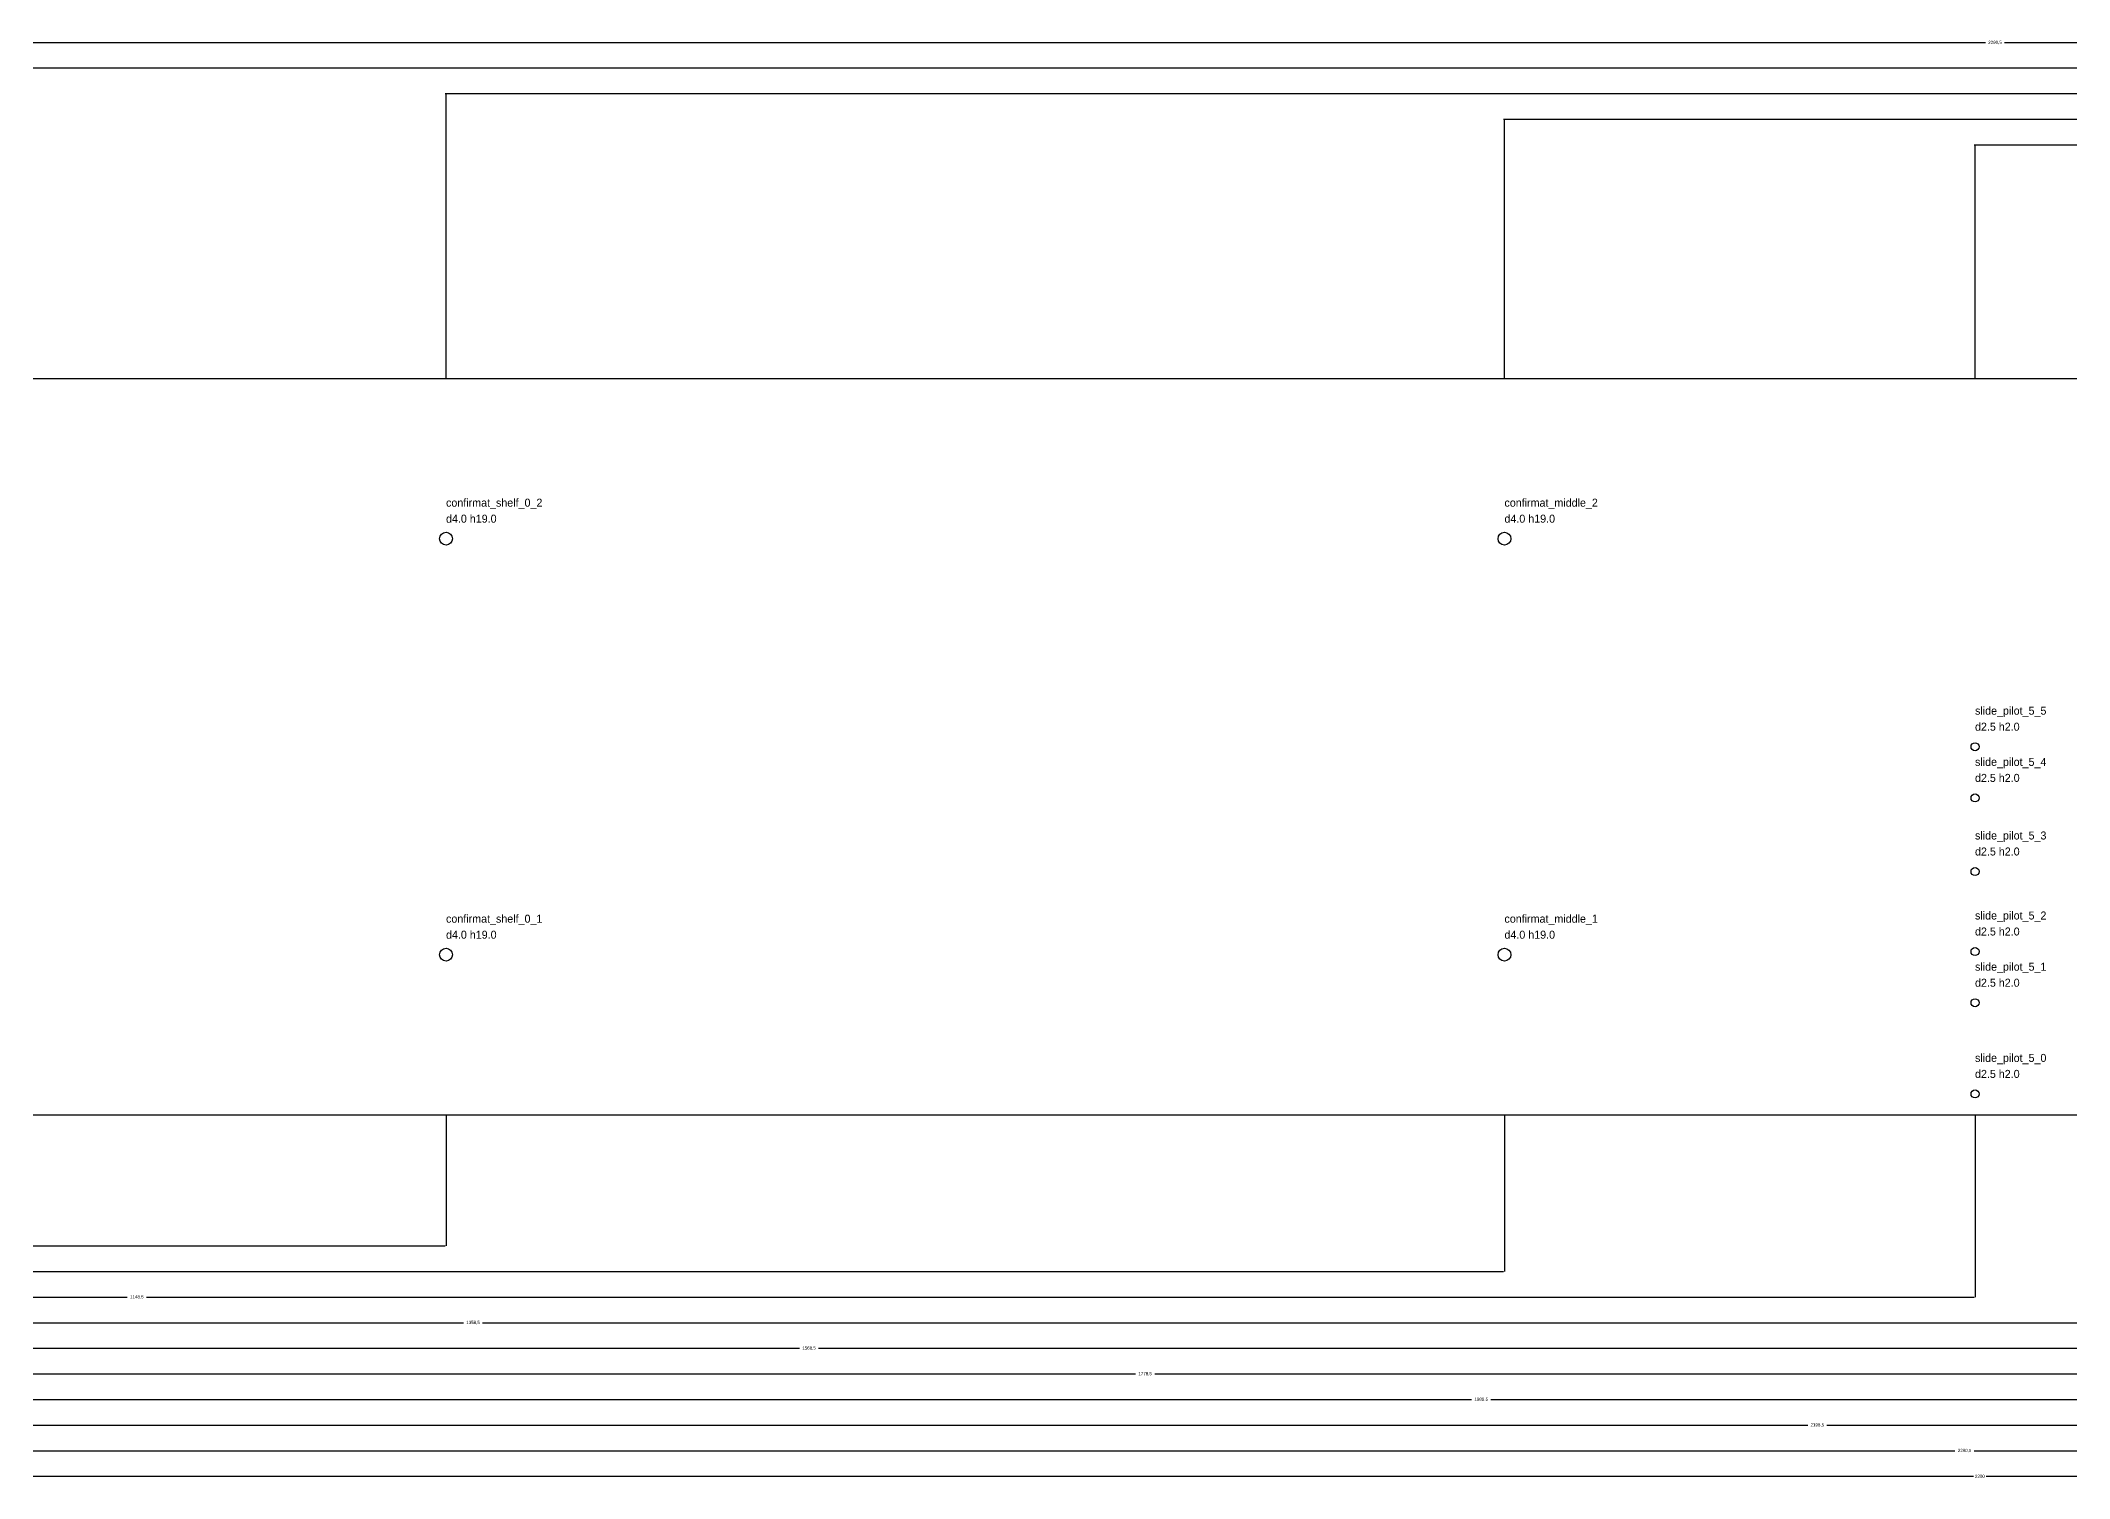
# Model space of a CAD drawing. Header units: millimetres. Extents: x -90 to 2551, y -195 to 364.
# Drawn here: x 544 to 1178, y -114 to 336 of the extents above; entities that cross this region are included whole.
import ezdxf

# ---------------------------------------------------------------- set-up
doc = ezdxf.new("R2010")
doc.units = ezdxf.units.MM
for name, color, linetype in [('ANNOTATION', 6, 'Continuous'), ('CUT', 1, 'Continuous'), ('DIMENSION', 3, 'Continuous')]:
    doc.layers.add(name, color=color, linetype=linetype)
doc.dimstyles.get("Standard").update_dxf_attribs({"dimtxt": 2.5, "dimasz": 2.5, "dimexe": 1.25, "dimexo": 0.625, "dimtad": 1, "dimtxsty": 'Standard', "dimcen": 2.5, "dimazin": 3, "dimtfac": 1, "dimtmove": 0, "dimatfit": 3})

# ---------------------------------------------------------------- blocks, each defined once
blk = doc.blocks.new('_CLOSEDFILLED')
at = {"color": 0, "linetype": 'ByBlock'}
blk.add_solid([(-1, 0.2), (0, 0), (-1, -0.2)], dxfattribs=at)
blk = doc.blocks.new('*D3')
for p, q in [((0, 0), (0, -41)), ((670.83, 0), (670.83, -41)), ((0.25, -41), (332.415, -41)), ((338.415, -41), (670.58, -41))]:
    blk.add_line(p, q)
at = {"layer": 'Defpoints'}
for p in [(0, 0), (670.83, 0), (0, -41)]:
    blk.add_point(p, dxfattribs=at)
at = {"layer": 'DIMENSION', "xscale": 0.25, "yscale": 0.25, "rotation": 180}
blk.add_blockref('_CLOSEDFILLED', (0, -41), dxfattribs=at)
at = {"layer": 'DIMENSION', "xscale": 0.25, "yscale": 0.25}
blk.add_blockref('_CLOSEDFILLED', (670.83, -41), dxfattribs=at)
at = {"layer": 'DIMENSION', "insert": (335.415, -41), "char_height": 1, "attachment_point": 5}
blk.add_mtext('670,83', dxfattribs=at)
blk = doc.blocks.new('*D4')
for p, q in [((0, 0), (0, -49)), ((1001.5, 0), (1001.5, -49)), ((0.25, -49), (497.75, -49)), ((503.75, -49), (1001.25, -49))]:
    blk.add_line(p, q)
at = {"layer": 'Defpoints'}
for p in [(0, 0), (1001.5, 0), (0, -49)]:
    blk.add_point(p, dxfattribs=at)
at = {"layer": 'DIMENSION', "xscale": 0.25, "yscale": 0.25, "rotation": 180}
blk.add_blockref('_CLOSEDFILLED', (0, -49), dxfattribs=at)
at = {"layer": 'DIMENSION', "xscale": 0.25, "yscale": 0.25}
blk.add_blockref('_CLOSEDFILLED', (1001.5, -49), dxfattribs=at)
at = {"layer": 'DIMENSION', "insert": (500.75, -49), "char_height": 1, "attachment_point": 5}
blk.add_mtext('1001,5', dxfattribs=at)
blk = doc.blocks.new('*D5')
for p, q in [((0, 0), (0, -57)), ((1148.5, 0), (1148.5, -57)), ((0.25, -57), (571.25, -57)), ((577.25, -57), (1148.25, -57))]:
    blk.add_line(p, q)
at = {"layer": 'Defpoints'}
for p in [(0, 0), (1148.5, 0), (0, -57)]:
    blk.add_point(p, dxfattribs=at)
at = {"layer": 'DIMENSION', "xscale": 0.25, "yscale": 0.25, "rotation": 180}
blk.add_blockref('_CLOSEDFILLED', (0, -57), dxfattribs=at)
at = {"layer": 'DIMENSION', "xscale": 0.25, "yscale": 0.25}
blk.add_blockref('_CLOSEDFILLED', (1148.5, -57), dxfattribs=at)
at = {"layer": 'DIMENSION', "insert": (574.25, -57), "char_height": 1, "attachment_point": 5}
blk.add_mtext('1148,5', dxfattribs=at)
blk = doc.blocks.new('*D6')
for p, q in [((0, 0), (0, -65)), ((1358.5, 0), (1358.5, -65)), ((0.25, -65), (676.25, -65)), ((682.25, -65), (1358.25, -65))]:
    blk.add_line(p, q)
at = {"layer": 'Defpoints'}
for p in [(0, 0), (1358.5, 0), (0, -65)]:
    blk.add_point(p, dxfattribs=at)
at = {"layer": 'DIMENSION', "xscale": 0.25, "yscale": 0.25, "rotation": 180}
blk.add_blockref('_CLOSEDFILLED', (0, -65), dxfattribs=at)
at = {"layer": 'DIMENSION', "xscale": 0.25, "yscale": 0.25}
blk.add_blockref('_CLOSEDFILLED', (1358.5, -65), dxfattribs=at)
at = {"layer": 'DIMENSION', "insert": (679.25, -65), "char_height": 1, "attachment_point": 5}
blk.add_mtext('1358,5', dxfattribs=at)
blk = doc.blocks.new('*D7')
for p, q in [((0, 0), (0, -73)), ((1568.5, 0), (1568.5, -73)), ((0.25, -73), (781.25, -73)), ((787.25, -73), (1568.25, -73))]:
    blk.add_line(p, q)
at = {"layer": 'Defpoints'}
for p in [(0, 0), (1568.5, 0), (0, -73)]:
    blk.add_point(p, dxfattribs=at)
at = {"layer": 'DIMENSION', "xscale": 0.25, "yscale": 0.25, "rotation": 180}
blk.add_blockref('_CLOSEDFILLED', (0, -73), dxfattribs=at)
at = {"layer": 'DIMENSION', "xscale": 0.25, "yscale": 0.25}
blk.add_blockref('_CLOSEDFILLED', (1568.5, -73), dxfattribs=at)
at = {"layer": 'DIMENSION', "insert": (784.25, -73), "char_height": 1, "attachment_point": 5}
blk.add_mtext('1568,5', dxfattribs=at)
blk = doc.blocks.new('*D8')
for p, q in [((0, 0), (0, -81)), ((1778.5, 0), (1778.5, -81)), ((0.25, -81), (886.25, -81)), ((892.25, -81), (1778.25, -81))]:
    blk.add_line(p, q)
at = {"layer": 'Defpoints'}
for p in [(0, 0), (1778.5, 0), (0, -81)]:
    blk.add_point(p, dxfattribs=at)
at = {"layer": 'DIMENSION', "xscale": 0.25, "yscale": 0.25, "rotation": 180}
blk.add_blockref('_CLOSEDFILLED', (0, -81), dxfattribs=at)
at = {"layer": 'DIMENSION', "xscale": 0.25, "yscale": 0.25}
blk.add_blockref('_CLOSEDFILLED', (1778.5, -81), dxfattribs=at)
at = {"layer": 'DIMENSION', "insert": (889.25, -81), "char_height": 1, "attachment_point": 5}
blk.add_mtext('1778,5', dxfattribs=at)
blk = doc.blocks.new('*D9')
for p, q in [((0, 0), (0, -89)), ((1988.5, 0), (1988.5, -89)), ((0.25, -89), (991.25, -89)), ((997.25, -89), (1988.25, -89))]:
    blk.add_line(p, q)
at = {"layer": 'Defpoints'}
for p in [(0, 0), (1988.5, 0), (0, -89)]:
    blk.add_point(p, dxfattribs=at)
at = {"layer": 'DIMENSION', "xscale": 0.25, "yscale": 0.25, "rotation": 180}
blk.add_blockref('_CLOSEDFILLED', (0, -89), dxfattribs=at)
at = {"layer": 'DIMENSION', "xscale": 0.25, "yscale": 0.25}
blk.add_blockref('_CLOSEDFILLED', (1988.5, -89), dxfattribs=at)
at = {"layer": 'DIMENSION', "insert": (994.25, -89), "char_height": 1, "attachment_point": 5}
blk.add_mtext('1988,5', dxfattribs=at)
blk = doc.blocks.new('*D10')
for p, q in [((0, 0), (0, -97)), ((2198.5, 0), (2198.5, -97)), ((0.25, -97), (1096.25, -97)), ((1102.25, -97), (2198.25, -97))]:
    blk.add_line(p, q)
at = {"layer": 'Defpoints'}
for p in [(0, 0), (2198.5, 0), (0, -97)]:
    blk.add_point(p, dxfattribs=at)
at = {"layer": 'DIMENSION', "xscale": 0.25, "yscale": 0.25, "rotation": 180}
blk.add_blockref('_CLOSEDFILLED', (0, -97), dxfattribs=at)
at = {"layer": 'DIMENSION', "xscale": 0.25, "yscale": 0.25}
blk.add_blockref('_CLOSEDFILLED', (2198.5, -97), dxfattribs=at)
at = {"layer": 'DIMENSION', "insert": (1099.25, -97), "char_height": 1, "attachment_point": 5}
blk.add_mtext('2198,5', dxfattribs=at)
blk = doc.blocks.new('*D11')
for p, q in [((0, 0), (0, -105)), ((2290.5, 0), (2290.5, -105)), ((0.25, -105), (1142.25, -105)), ((1148.25, -105), (2290.25, -105))]:
    blk.add_line(p, q)
at = {"layer": 'Defpoints'}
for p in [(0, 0), (2290.5, 0), (0, -105)]:
    blk.add_point(p, dxfattribs=at)
at = {"layer": 'DIMENSION', "xscale": 0.25, "yscale": 0.25, "rotation": 180}
blk.add_blockref('_CLOSEDFILLED', (0, -105), dxfattribs=at)
at = {"layer": 'DIMENSION', "xscale": 0.25, "yscale": 0.25}
blk.add_blockref('_CLOSEDFILLED', (2290.5, -105), dxfattribs=at)
at = {"layer": 'DIMENSION', "insert": (1145.25, -105), "char_height": 1, "attachment_point": 5}
blk.add_mtext('2290,5', dxfattribs=at)
blk = doc.blocks.new('*D12')
for p, q in [((0, 0), (0, -113)), ((2300, 0), (2300, -113)), ((0.25, -113), (1148, -113)), ((1152, -113), (2299.75, -113))]:
    blk.add_line(p, q)
at = {"layer": 'Defpoints'}
for p in [(0, 0), (2300, 0), (0, -113)]:
    blk.add_point(p, dxfattribs=at)
at = {"layer": 'DIMENSION', "xscale": 0.25, "yscale": 0.25, "rotation": 180}
blk.add_blockref('_CLOSEDFILLED', (0, -113), dxfattribs=at)
at = {"layer": 'DIMENSION', "xscale": 0.25, "yscale": 0.25}
blk.add_blockref('_CLOSEDFILLED', (2300, -113), dxfattribs=at)
at = {"layer": 'DIMENSION', "insert": (1150, -113), "char_height": 1, "attachment_point": 5}
blk.add_mtext('2300', dxfattribs=at)
blk = doc.blocks.new('*D19')
for p, q in [((1721.25, 303), (1148.25, 303)), ((1148.5, 230), (1148.5, 303)), ((2300.25, 303), (1727.25, 303)), ((2300, 230), (2300, 303))]:
    blk.add_line(p, q)
at = {"layer": 'Defpoints'}
for p in [(2300, 303), (1148.5, 230), (2300, 230)]:
    blk.add_point(p, dxfattribs=at)
at = {"layer": 'DIMENSION', "xscale": 0.25, "yscale": 0.25}
blk.add_blockref('_CLOSEDFILLED', (1148.5, 303), dxfattribs=at)
at = {"layer": 'DIMENSION', "xscale": 0.25, "yscale": 0.25, "rotation": 180}
blk.add_blockref('_CLOSEDFILLED', (2300, 303), dxfattribs=at)
at = {"layer": 'DIMENSION', "insert": (1724.25, 303), "char_height": 1, "attachment_point": 5}
blk.add_mtext('1151,5', dxfattribs=at)
blk = doc.blocks.new('*D20')
for p, q in [((1647.75, 311), (1001.25, 311)), ((1001.5, 230), (1001.5, 311)), ((2300.25, 311), (1653.75, 311)), ((2300, 230), (2300, 311))]:
    blk.add_line(p, q)
at = {"layer": 'Defpoints'}
for p in [(2300, 311), (1001.5, 230), (2300, 230)]:
    blk.add_point(p, dxfattribs=at)
at = {"layer": 'DIMENSION', "xscale": 0.25, "yscale": 0.25}
blk.add_blockref('_CLOSEDFILLED', (1001.5, 311), dxfattribs=at)
at = {"layer": 'DIMENSION', "xscale": 0.25, "yscale": 0.25, "rotation": 180}
blk.add_blockref('_CLOSEDFILLED', (2300, 311), dxfattribs=at)
at = {"layer": 'DIMENSION', "insert": (1650.75, 311), "char_height": 1, "attachment_point": 5}
blk.add_mtext('1298,5', dxfattribs=at)
blk = doc.blocks.new('*D21')
for p, q in [((1481.915, 319), (670.58, 319)), ((670.83, 230), (670.83, 319)), ((2300.25, 319), (1488.915, 319)), ((2300, 230), (2300, 319))]:
    blk.add_line(p, q)
at = {"layer": 'Defpoints'}
for p in [(2300, 319), (670.83, 230), (2300, 230)]:
    blk.add_point(p, dxfattribs=at)
at = {"layer": 'DIMENSION', "xscale": 0.25, "yscale": 0.25}
blk.add_blockref('_CLOSEDFILLED', (670.83, 319), dxfattribs=at)
at = {"layer": 'DIMENSION', "xscale": 0.25, "yscale": 0.25, "rotation": 180}
blk.add_blockref('_CLOSEDFILLED', (2300, 319), dxfattribs=at)
at = {"layer": 'DIMENSION', "insert": (1485.415, 319), "char_height": 1, "attachment_point": 5}
blk.add_mtext('1629,17', dxfattribs=at)
blk = doc.blocks.new('*D22')
for p, q in [((1316.585, 327), (339.92, 327)), ((340.17, 230), (340.17, 327)), ((2300.25, 327), (1323.585, 327)), ((2300, 230), (2300, 327))]:
    blk.add_line(p, q)
at = {"layer": 'Defpoints'}
for p in [(2300, 327), (340.17, 230), (2300, 230)]:
    blk.add_point(p, dxfattribs=at)
at = {"layer": 'DIMENSION', "xscale": 0.25, "yscale": 0.25}
blk.add_blockref('_CLOSEDFILLED', (340.17, 327), dxfattribs=at)
at = {"layer": 'DIMENSION', "xscale": 0.25, "yscale": 0.25, "rotation": 180}
blk.add_blockref('_CLOSEDFILLED', (2300, 327), dxfattribs=at)
at = {"layer": 'DIMENSION', "insert": (1320.085, 327), "char_height": 1, "attachment_point": 5}
blk.add_mtext('1959,83', dxfattribs=at)
blk = doc.blocks.new('*D23')
for p, q in [((1151.75, 335), (9.25, 335)), ((9.5, 230), (9.5, 335)), ((2300.25, 335), (1157.75, 335)), ((2300, 230), (2300, 335))]:
    blk.add_line(p, q)
at = {"layer": 'Defpoints'}
for p in [(2300, 335), (9.5, 230), (2300, 230)]:
    blk.add_point(p, dxfattribs=at)
at = {"layer": 'DIMENSION', "xscale": 0.25, "yscale": 0.25}
blk.add_blockref('_CLOSEDFILLED', (9.5, 335), dxfattribs=at)
at = {"layer": 'DIMENSION', "xscale": 0.25, "yscale": 0.25, "rotation": 180}
blk.add_blockref('_CLOSEDFILLED', (2300, 335), dxfattribs=at)
at = {"layer": 'DIMENSION', "insert": (1154.75, 335), "char_height": 1, "attachment_point": 5}
blk.add_mtext('2290,5', dxfattribs=at)

msp = doc.modelspace()

# ---------------------------------------------------------------- linework, layer by layer
at = {"layer": 'CUT'}
for p, q in [((2300, 230), (0, 230)), ((668.833, 180), (668.986, 180.765)), ((668.986, 179.235), (668.833, 180)), ((668.986, 180.765), (669.419, 181.414)), ((669.419, 178.586), (668.986, 179.235)), ((669.419, 181.414), (670.068, 181.848)), ((670.068, 178.152), (669.419, 178.586)), ((670.068, 181.848), (670.833, 182)), ((670.833, 178), (670.068, 178.152)), ((670.833, 182), (671.599, 181.848)), ((671.599, 178.152), (670.833, 178)), ((671.599, 181.848), (672.248, 181.414)), ((672.248, 178.586), (671.599, 178.152)), ((672.248, 181.414), (672.681, 180.765)), ((672.681, 179.235), (672.248, 178.586)), ((672.681, 180.765), (672.833, 180)), ((672.833, 180), (672.681, 179.235)), ((999.5, 180), (999.652, 180.765)), ((999.652, 179.235), (999.5, 180)), ((999.652, 180.765), (1000.09, 181.414)), ((1000.09, 178.586), (999.652, 179.235)), ((1000.09, 181.414), (1000.73, 181.848)), ((1000.73, 178.152), (1000.09, 178.586)), ((1000.73, 181.848), (1001.5, 182)), ((1001.5, 178), (1000.73, 178.152)), ((1001.5, 182), (1002.27, 181.848)), ((1002.27, 178.152), (1001.5, 178)), ((1002.27, 181.848), (1002.91, 181.414)), ((1002.91, 178.586), (1002.27, 178.152)), ((1002.91, 181.414), (1003.35, 180.765)), ((1003.35, 179.235), (1002.91, 178.586)), ((1003.35, 180.765), (1003.5, 180)), ((1003.5, 180), (1003.35, 179.235)), ((1147.25, 115), (1147.35, 115.478)), ((1147.35, 114.522), (1147.25, 115)), ((1147.35, 115.478), (1147.62, 115.884)), ((1147.62, 114.116), (1147.35, 114.522)), ((1147.62, 115.884), (1148.02, 116.155)), ((1148.02, 113.845), (1147.62, 114.116)), ((1148.02, 116.155), (1148.5, 116.25)), ((1148.5, 116.25), (1148.98, 116.155)), ((1148.98, 116.155), (1149.38, 115.884)), ((1149.38, 114.116), (1148.98, 113.845)), ((1149.38, 115.884), (1149.65, 115.478)), ((1149.65, 114.522), (1149.38, 114.116)), ((1149.65, 115.478), (1149.75, 115)), ((1149.75, 115), (1149.65, 114.522)), ((1148.5, 113.75), (1148.02, 113.845)), ((1148.98, 113.845), (1148.5, 113.75)), ((1147.25, 99), (1147.35, 99.4784)), ((1147.35, 98.5216), (1147.25, 99)), ((1147.35, 99.4784), (1147.62, 99.8839)), ((1147.62, 98.1161), (1147.35, 98.5216)), ((1147.62, 99.8839), (1148.02, 100.155)), ((1148.02, 97.8451), (1147.62, 98.1161)), ((1148.02, 100.155), (1148.5, 100.25)), ((1148.5, 97.75), (1148.02, 97.8451)), ((1148.5, 100.25), (1148.98, 100.155)), ((1148.98, 97.8451), (1148.5, 97.75)), ((1148.98, 100.155), (1149.38, 99.8839)), ((1149.38, 98.1161), (1148.98, 97.8451)), ((1149.38, 99.8839), (1149.65, 99.4784)), ((1149.65, 98.5216), (1149.38, 98.1161)), ((1149.65, 99.4784), (1149.75, 99)), ((1149.75, 99), (1149.65, 98.5216)), ((1147.25, 76), (1147.35, 76.4784)), ((1147.35, 76.4784), (1147.62, 76.8839)), ((1147.62, 76.8839), (1148.02, 77.1548)), ((1148.02, 77.1548), (1148.5, 77.25)), ((1148.5, 77.25), (1148.98, 77.1548)), ((1148.98, 77.1548), (1149.38, 76.8839)), ((1149.38, 76.8839), (1149.65, 76.4784)), ((1149.65, 76.4784), (1149.75, 76)), ((1147.35, 75.5216), (1147.25, 76)), ((1147.62, 75.1161), (1147.35, 75.5216)), ((1148.02, 74.8451), (1147.62, 75.1161)), ((1148.5, 74.75), (1148.02, 74.8451)), ((1148.98, 74.8451), (1148.5, 74.75)), ((1149.38, 75.1161), (1148.98, 74.8451)), ((1149.65, 75.5216), (1149.38, 75.1161)), ((1149.75, 76), (1149.65, 75.5216)), ((668.833, 50), (668.986, 50.7654)), ((668.986, 50.7654), (669.419, 51.4142)), ((669.419, 51.4142), (670.068, 51.8478)), ((670.068, 51.8478), (670.833, 52)), ((670.833, 52), (671.599, 51.8478)), ((671.599, 51.8478), (672.248, 51.4142)), ((672.248, 51.4142), (672.681, 50.7654)), ((672.681, 50.7654), (672.833, 50)), ((999.5, 50), (999.652, 50.7654)), ((999.652, 50.7654), (1000.09, 51.4142)), ((1000.09, 51.4142), (1000.73, 51.8478)), ((1000.73, 51.8478), (1001.5, 52)), ((1001.5, 52), (1002.27, 51.8478)), ((1002.27, 51.8478), (1002.91, 51.4142)), ((1002.91, 51.4142), (1003.35, 50.7654)), ((1003.35, 50.7654), (1003.5, 50)), ((1147.25, 51), (1147.35, 51.4784)), ((1147.35, 50.5216), (1147.25, 51)), ((1147.35, 51.4784), (1147.62, 51.8839)), ((1147.62, 51.8839), (1148.02, 52.1548)), ((1148.02, 52.1548), (1148.5, 52.25)), ((1148.5, 52.25), (1148.98, 52.1548)), ((1148.98, 52.1548), (1149.38, 51.8839)), ((1149.38, 51.8839), (1149.65, 51.4784)), ((1149.65, 51.4784), (1149.75, 51)), ((1149.75, 51), (1149.65, 50.5216)), ((668.986, 49.2346), (668.833, 50)), ((669.419, 48.5858), (668.986, 49.2346)), ((670.068, 48.1522), (669.419, 48.5858)), ((670.833, 48), (670.068, 48.1522)), ((671.599, 48.1522), (670.833, 48)), ((672.248, 48.5858), (671.599, 48.1522)), ((672.681, 49.2346), (672.248, 48.5858)), ((672.833, 50), (672.681, 49.2346)), ((999.652, 49.2346), (999.5, 50)), ((1000.09, 48.5858), (999.652, 49.2346)), ((1000.73, 48.1522), (1000.09, 48.5858)), ((1001.5, 48), (1000.73, 48.1522)), ((1002.27, 48.1522), (1001.5, 48)), ((1002.91, 48.5858), (1002.27, 48.1522)), ((1003.35, 49.2346), (1002.91, 48.5858)), ((1003.5, 50), (1003.35, 49.2346)), ((1147.62, 50.1161), (1147.35, 50.5216)), ((1148.02, 49.8451), (1147.62, 50.1161)), ((1148.5, 49.75), (1148.02, 49.8451)), ((1148.98, 49.8451), (1148.5, 49.75)), ((1149.38, 50.1161), (1148.98, 49.8451)), ((1149.65, 50.5216), (1149.38, 50.1161)), ((1147.25, 35), (1147.35, 35.4784)), ((1147.35, 34.5216), (1147.25, 35)), ((1147.35, 35.4784), (1147.62, 35.8839)), ((1147.62, 34.1161), (1147.35, 34.5216)), ((1147.62, 35.8839), (1148.02, 36.1548)), ((1148.02, 33.8451), (1147.62, 34.1161)), ((1148.02, 36.1548), (1148.5, 36.25)), ((1148.5, 33.75), (1148.02, 33.8451)), ((1148.5, 36.25), (1148.98, 36.1548)), ((1148.98, 33.8451), (1148.5, 33.75)), ((1148.98, 36.1548), (1149.38, 35.8839)), ((1149.38, 34.1161), (1148.98, 33.8451)), ((1149.38, 35.8839), (1149.65, 35.4784)), ((1149.65, 34.5216), (1149.38, 34.1161)), ((1149.65, 35.4784), (1149.75, 35)), ((1149.75, 35), (1149.65, 34.5216)), ((1147.25, 6.5), (1147.35, 6.97835)), ((1147.35, 6.02165), (1147.25, 6.5)), ((1147.35, 6.97835), (1147.62, 7.38388)), ((1147.62, 7.38388), (1148.02, 7.65485)), ((1148.02, 7.65485), (1148.5, 7.75)), ((1148.5, 7.75), (1148.98, 7.65485)), ((1148.98, 7.65485), (1149.38, 7.38388)), ((1149.38, 7.38388), (1149.65, 6.97835)), ((1149.65, 6.97835), (1149.75, 6.5)), ((1149.75, 6.5), (1149.65, 6.02165)), ((0, 0), (2300, 0)), ((1147.62, 5.61612), (1147.35, 6.02165)), ((1148.02, 5.34515), (1147.62, 5.61612)), ((1148.5, 5.25), (1148.02, 5.34515)), ((1148.98, 5.34515), (1148.5, 5.25)), ((1149.38, 5.61612), (1148.98, 5.34515)), ((1149.65, 6.02165), (1149.38, 5.61612))]:
    msp.add_line(p, q, dxfattribs=at)

# ---------------------------------------------------------------- texts
at = {"layer": 'ANNOTATION'}
for s, p in [('confirmat_shelf_0_2', (670.833, 190)), ('confirmat_middle_2', (1001.5, 190)), ('d4.0 h19.0', (670.833, 185)), ('d4.0 h19.0', (1001.5, 185)), ('slide_pilot_5_5', (1148.5, 125)), ('d2.5 h2.0', (1148.5, 120)), ('slide_pilot_5_4', (1148.5, 109)), ('d2.5 h2.0', (1148.5, 104)), ('slide_pilot_5_3', (1148.5, 86)), ('d2.5 h2.0', (1148.5, 81)), ('slide_pilot_5_2', (1148.5, 61)), ('d4.0 h19.0', (670.833, 55)), ('confirmat_shelf_0_1', (670.833, 60)), ('d4.0 h19.0', (1001.5, 55)), ('confirmat_middle_1', (1001.5, 60)), ('d2.5 h2.0', (1148.5, 56)), ('slide_pilot_5_1', (1148.5, 45)), ('d2.5 h2.0', (1148.5, 40)), ('slide_pilot_5_0', (1148.5, 16.5)), ('d2.5 h2.0', (1148.5, 11.5))]:
    msp.add_text(s, height=2.5, dxfattribs=at).set_placement(p)

# ---------------------------------------------------------------- dimensions: what is measured, and where the dimension line sits
at = {"layer": 'DIMENSION'}
for base, p1, p2, picture, middle in [((2300, 335), (2300, 230), (9.5, 230), '*D23', (1154.75, 335)), ((2300, 327), (2300, 230), (340.17, 230), '*D22', (1320.085, 327)), ((2300, 319), (2300, 230), (670.83, 230), '*D21', (1485.415, 319)), ((2300, 311), (2300, 230), (1001.5, 230), '*D20', (1650.75, 311)), ((2300, 303), (2300, 230), (1148.5, 230), '*D19', (1724.25, 303)), ((0, -41), (0, 0), (670.83, 0), '*D3', (335.415, -41)), ((0, -49), (0, 0), (1001.5, 0), '*D4', (500.75, -49)), ((0, -57), (0, 0), (1148.5, 0), '*D5', (574.25, -57)), ((0, -65), (0, 0), (1358.5, 0), '*D6', (679.25, -65)), ((0, -73), (0, 0), (1568.5, 0), '*D7', (784.25, -73)), ((0, -81), (0, 0), (1778.5, 0), '*D8', (889.25, -81)), ((0, -89), (0, 0), (1988.5, 0), '*D9', (994.25, -89)), ((0, -97), (0, 0), (2198.5, 0), '*D10', (1099.25, -97)), ((0, -105), (0, 0), (2290.5, 0), '*D11', (1145.25, -105)), ((0, -113), (0, 0), (2300, 0), '*D12', (1150, -113))]:
    dim = msp.add_linear_dim(base=base, p1=p1, p2=p2, dimstyle='Standard', dxfattribs=at)
    dim.commit()
    dim.dimension.update_dxf_attribs({"geometry": picture, "text_midpoint": middle})

doc.saveas('drawing.dxf')
